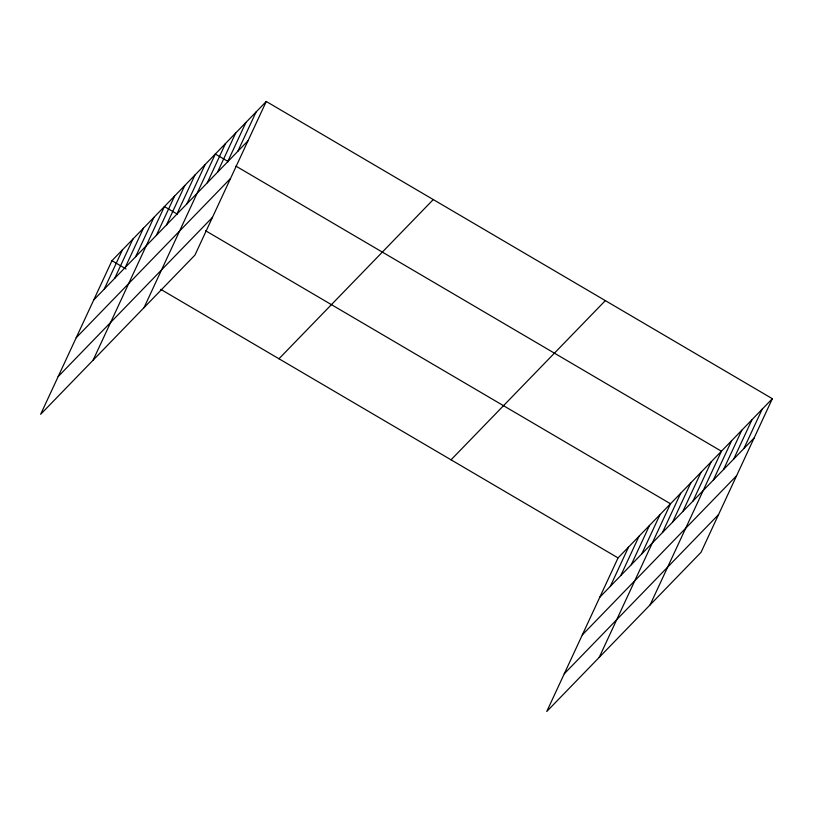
<?xml version="1.0" encoding="UTF-8"?>
<svg xmlns="http://www.w3.org/2000/svg" width="813" height="813" viewBox="0 0 813 813"><rect width="100%" height="100%" fill="white"/><g stroke="black" fill="none" stroke-linecap="round" stroke-linejoin="round"><path stroke-width="1.22" d="M266.258 101.483L111.96 260.688L40.65 414.305L194.947 255.099L266.258 101.483L772.35 398.695L701.04 552.312L546.743 711.517L618.053 557.901L772.35 398.695M104.206 289.174L122.448 249.865M114.694 278.341L132.946 239.042M125.192 267.518L143.434 228.209M135.68 256.695L153.921 217.386M93.109 360.179L164.419 206.563L177.427 214.205M156.36 235.364L174.602 196.055M166.543 224.855L184.785 185.547M176.726 214.347L194.968 175.039M186.909 203.839L205.15 164.531M144.033 307.639L215.333 154.023L228.351 161.665M207.274 182.823L225.516 143.515M217.457 172.315L235.699 133.007M227.64 161.807L245.892 122.499M237.823 151.299L256.075 111.991M610.299 586.386L628.54 547.078M620.786 575.553L639.038 536.245M631.284 564.73L649.526 525.422M641.772 553.907L660.024 514.599M599.211 657.392L670.512 503.775L205.628 230.76M662.453 532.566L680.694 493.267M672.636 522.058L690.877 482.759M682.818 511.56L701.06 472.251M693.001 501.052L711.243 461.743M650.126 604.852L721.436 451.235L235.943 166.126M713.367 480.036L731.619 440.727M723.55 469.528L741.802 430.219M733.733 459.02L751.984 419.711M743.915 448.512L762.167 409.203M93.708 299.997L248.006 140.791M76.198 337.72L230.496 178.514M58.16 376.582L212.457 217.376M278.971 358.767L433.268 199.561M451.042 459.823L605.339 300.617M599.801 597.209L754.108 438.004M582.291 634.933L736.598 475.727M564.252 673.794L718.55 514.588M111.96 260.688L126.056 268.971M160.761 289.347L618.053 557.901"/></g></svg>
